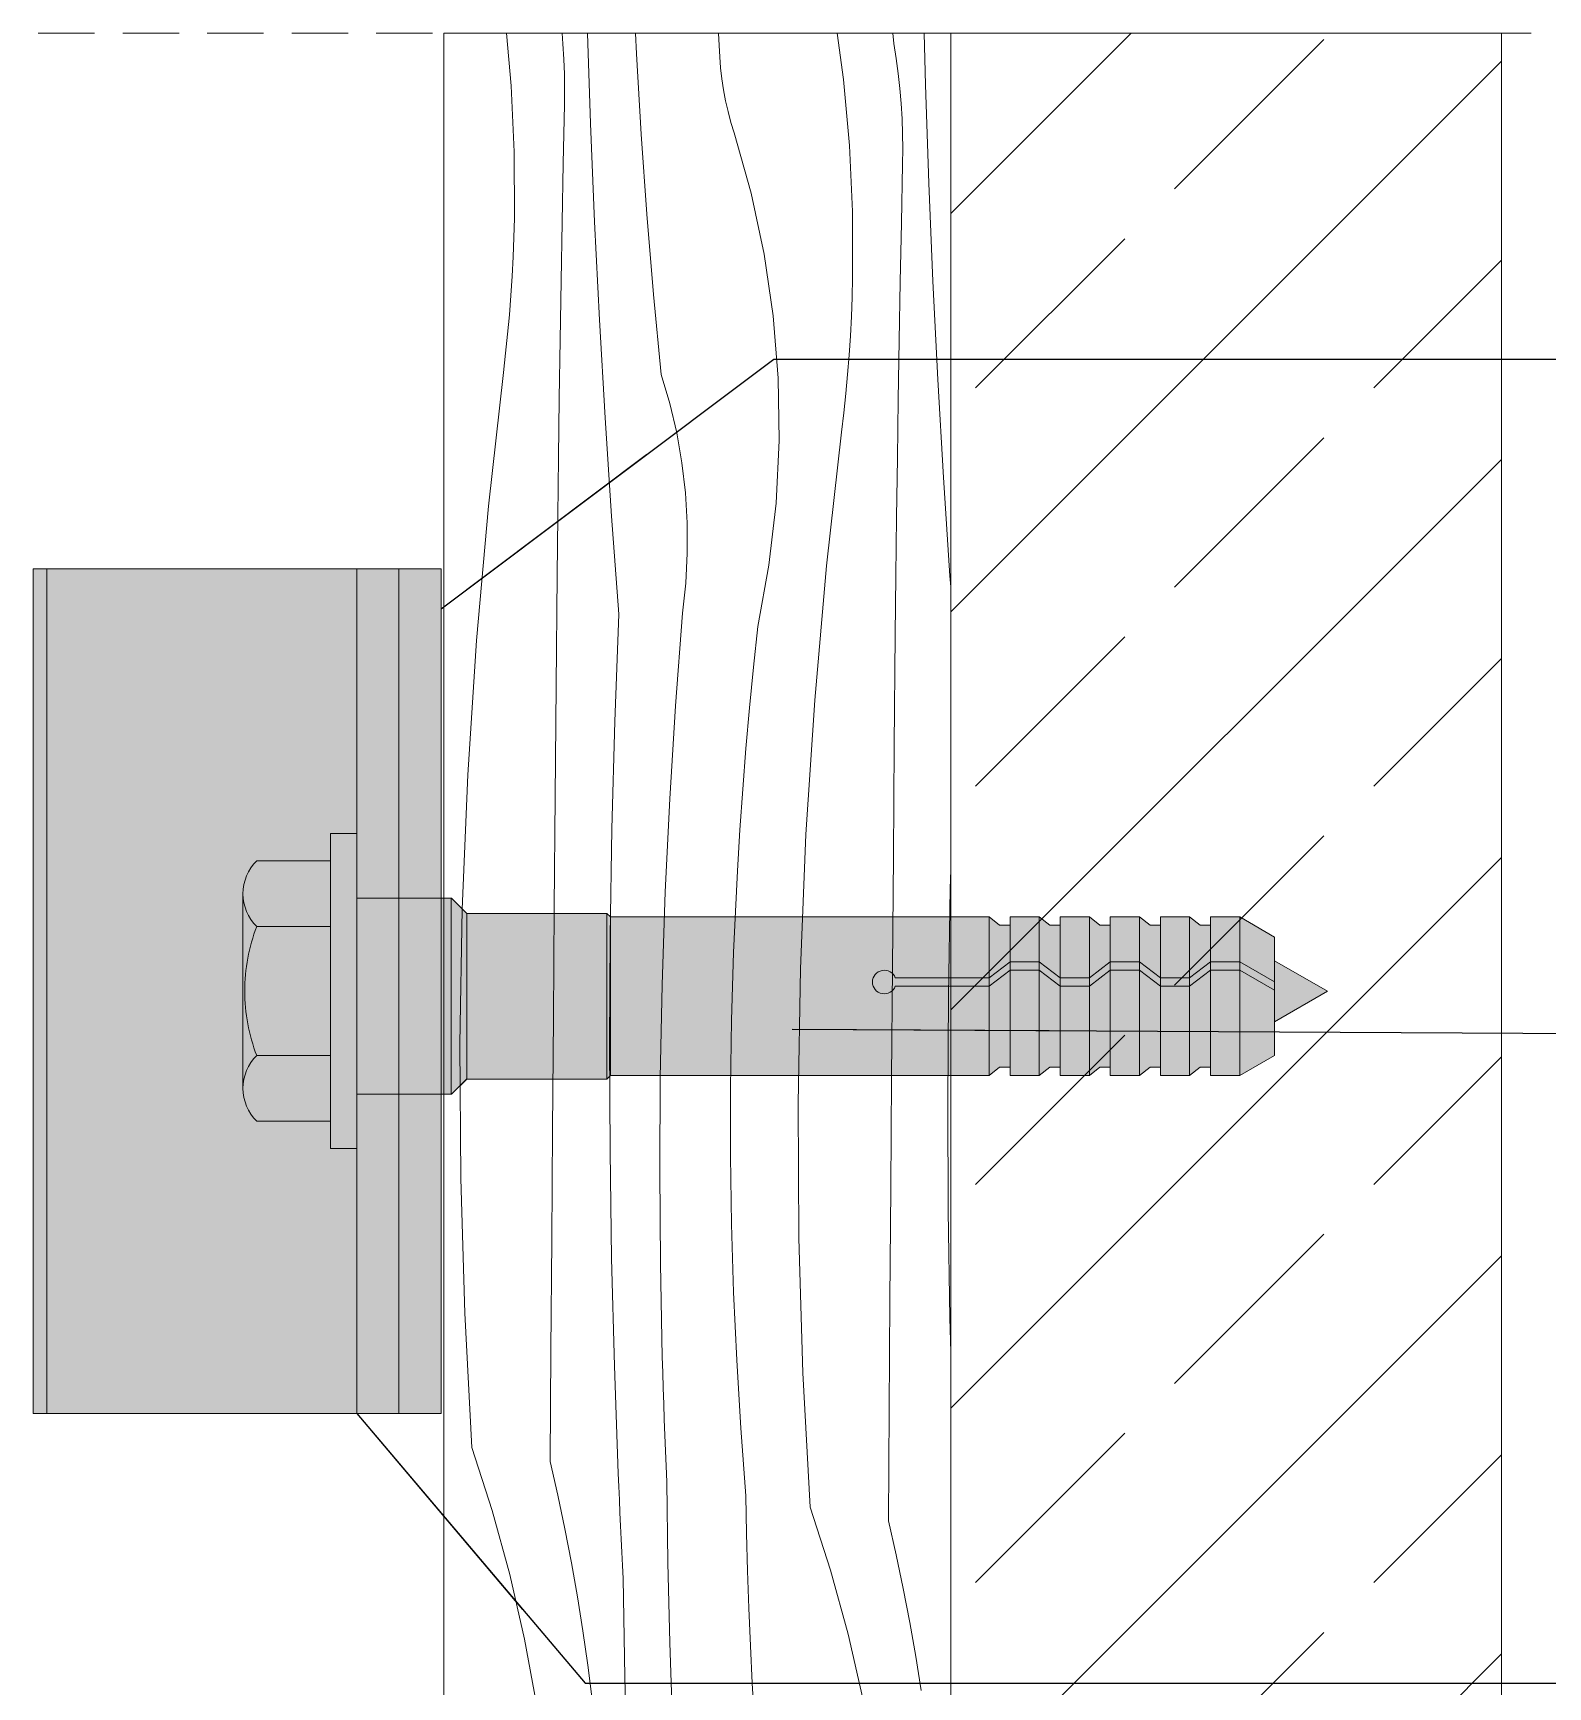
# Model space of a CAD drawing. Header units: millimetres. Extents: x -7826 to 55813, y 465 to 25965.
# Drawn here: x 49078 to 49616, y 8915 to 9503 of the extents above; entities that cross this region are included whole.
import ezdxf

# ---------------------------------------------------------------- set-up
doc = ezdxf.new("R2010")
doc.units = ezdxf.units.MM
doc.linetypes.add('Hidden Line', pattern=[30.00000000000001, 20, -10.00000000000001])
for name, color, linetype, lineweight in [('2D - Ogolne2', 251, 'Continuous', 15), ('2D Drafting - General102', 254, 'Continuous', 13), ('2D Drafting - General121', 255, 'Continuous', 0), ('2D Drafting - General2', 251, 'Continuous', 15), ('2D Drafting - General81', 251, 'Continuous', 20), ('Annotation - Label5', 161, 'Continuous', 25)]:
    doc.layers.add(name, color=color, linetype=linetype, lineweight=lineweight)
doc.styles.get("Standard").update_dxf_attribs({"font": 'arial.ttf'})
doc.dimstyles.new('GENERATED_STYLE__19', dxfattribs={"dimtxt": 0.18, "dimasz": 91.2, "dimexe": 0.18, "dimexo": 0.0625, "dimgap": 0.09, "dimtad": 0, "dimtih": 1, "dimtoh": 1, "dimdec": 4, "dimzin": 0, "dimdsep": 46, "dimtxsty": 'Standard', "dimcen": 0.09, "dimadec": 0, "dimazin": 0, "dimtfac": 1, "dimtdec": 4, "dimtmove": 0, "dimatfit": 3, "dimldrblk": 'ARROWHEAD_5', "dimfxl": 0, "dimtolj": 1, "dimtzin": 0, "dimarcsym": 0})

# ---------------------------------------------------------------- blocks, each defined once
blk = doc.blocks.new('*X18')
at = {"layer": '2D Drafting - General81', "linetype": 'Continuous'}
for p, q in [((-49557.8335829815, 58144.22647889176), (-49556.13013524171, 58125.50485639782)), ((-49537.76609397499, 58140.35738038204), (-49538.08973308962, 58144.22647889176)), ((-49527.98184350736, 58112.12416660352), (-49529.04777592979, 58144.22647889176)), ((-49511.68626528369, 58136.91078129209), (-49512.03394656189, 58144.22647889176)), ((-49482.27867034446, 58139.78853321817), (-49482.58776635557, 58144.22647889176)), ((-49440.43114241522, 58144.22647889176), (-49438.19357611489, 58127.75649748534)), ((-49420.64469180763, 58144.22647889176), (-49420.2441547737, 58140.54910491093)), ((-49409.07266298643, 58125.84554949059), (-49409.53151734861, 58144.22647889176)), ((-49537.44338911546, 58134.98670237961), (-49537.76609397499, 58140.35738038204)), ((-49482.1016093415, 58135.84360937993), (-49482.27867034446, 58139.78853321817)), ((-49419.42007943624, 58135.23222420226), (-49420.2441547737, 58140.54910491093)), ((-49537.24664262895, 58129.6099364881), (-49537.44338911546, 58134.98670237961)), ((-49509.99154638778, 58108.38108194256), (-49511.68626528369, 58136.91078129209)), ((-49481.78619527766, 58131.90733085111), (-49482.1016093415, 58135.84360937993)), ((-49418.72083936549, 58129.89749047361), (-49419.42007943624, 58135.23222420226)), ((-49537.1759625969, 58124.23003639933), (-49537.24664262895, 58129.6099364881)), ((-49481.33281683973, 58127.98454833353), (-49481.78619527766, 58131.90733085111)), ((-49480.74203272896, 58124.08009589782), (-49481.33281683973, 58127.98454833353)), ((-49438.19357611489, 58127.75649748534), (-49436.06237399446, 58104.33367057666)), ((-49418.14681868446, 58124.54783432673), (-49418.72083936549, 58129.89749047361)), ((-49556.13013524171, 58125.50485639782), (-49555.03813105226, 58102.01063647626)), ((-49537.23138784691, 58118.84995752689), (-49537.1759625969, 58124.23003639933)), ((-49480.01457097245, 58120.19878502635), (-49480.74203272896, 58124.08009589782)), ((-49417.69833272774, 58119.18619456089), (-49418.14681868446, 58124.54783432673)), ((-49407.9140822601, 58090.95298078237), (-49409.07266298643, 58125.84554949059)), ((-49537.67467587149, 58097.95989372121), (-49537.23138784691, 58118.84995752689)), ((-49479.15132802613, 58116.34539868395), (-49480.01457097245, 58120.19878502635)), ((-49478.15336766992, 58112.52468542389), (-49479.15132802613, 58116.34539868395)), ((-49417.3756278682, 58113.81551655846), (-49417.69833272774, 58119.18619456089)), ((-49526.53601369928, 58077.24231979858), (-49527.98184350736, 58112.12416660352)), ((-49477.02191969693, 58108.74135353618), (-49478.15336766992, 58112.52468542389)), ((-49417.1788813817, 58108.43875066695), (-49417.3756278682, 58113.81551655846)), ((-49507.95908968106, 58079.87345249278), (-49509.99154638778, 58108.38108194256)), ((-49470.98574762373, 58087.39918385978), (-49477.02191969693, 58108.74135353618)), ((-49436.06237399446, 58104.33367057666), (-49434.97036980501, 58080.8394506551)), ((-49417.10820134964, 58103.05885057818), (-49417.1788813817, 58108.43875066695)), ((-49555.03813105226, 58102.01063647626), (-49554.9874667298, 58078.49110680412)), ((-49538.08437101722, 58077.0691440945), (-49537.67467587149, 58097.95989372121)), ((-49417.60691462424, 58076.78870790005), (-49417.16362659966, 58097.67877170574)), ((-49417.16362659966, 58097.67877170574), (-49417.10820134964, 58103.05885057818)), ((-49466.34940178726, 58065.7098344671), (-49470.98574762373, 58087.39918385978)), ((-49406.46825245203, 58056.07113397744), (-49407.9140822601, 58090.95298078237)), ((-49505.58918020435, 58051.3918909804), (-49507.95908968106, 58079.87345249278)), ((-49434.97036980501, 58080.8394506551), (-49434.91970548255, 58057.31992098296)), ((-49555.16926901792, 58071.62224878509), (-49554.9874667298, 58078.49110680412)), ((-49538.4604722247, 58056.17776266675), (-49538.08437101722, 58077.0691440945)), ((-49524.80303282494, 58042.37355960201), (-49526.53601369928, 58077.24231979858)), ((-49418.01660976996, 58055.89795827335), (-49417.60691462424, 58076.78870790005)), ((-49555.43992983846, 58064.75631801951), (-49555.16926901792, 58071.62224878509)), ((-49555.79940387855, 58057.8944639718), (-49555.43992983846, 58064.75631801951)), ((-49463.13248648946, 58043.76501649655), (-49466.34940178726, 58065.7098344671)), ((-49556.24763095661, 58051.0378354239), (-49555.79940387855, 58057.8944639718)), ((-49538.80297852139, 58035.28580345956), (-49538.4604722247, 58056.17776266675)), ((-49435.10150777066, 58050.45106296393), (-49434.91970548254, 58057.31992098296)), ((-49556.78453603241, 58044.18758028287), (-49556.24763095661, 58051.0378354239)), ((-49502.88215032437, 58022.94039178722), (-49505.58918020435, 58051.3918909804)), ((-49435.3721685912, 58043.58513219836), (-49435.10150777066, 58050.45106296393)), ((-49418.39271097744, 58035.0065768456), (-49418.01660976996, 58055.89795827335)), ((-49404.73527157769, 58021.20237378085), (-49406.46825245203, 58056.07113397744)), ((-49557.41002921959, 58037.34484538882), (-49556.78453603241, 58044.18758028287)), ((-49522.78301836632, 58007.52024983172), (-49524.80303282494, 58042.37355960201)), ((-49461.3486041192, 58021.65752130867), (-49463.13248648946, 58043.76501649655)), ((-49435.7316426313, 58036.72327815065), (-49435.3721685912, 58043.58513219836)), ((-49558.12400580082, 58030.51077632282), (-49557.41002921959, 58037.34484538882)), ((-49539.11188902162, 58014.39332049604), (-49538.80297852139, 58035.28580345956)), ((-49436.17986970935, 58029.86664960274), (-49435.7316426313, 58036.72327815065)), ((-49418.73521727413, 58014.11461763841), (-49418.39271097744, 58035.0065768456)), ((-49558.92634624521, 58023.68651721513), (-49558.12400580082, 58030.51077632282)), ((-49436.71677478515, 58023.01639446172), (-49436.17986970935, 58029.86664960274)), ((-49564.2572469536, 57976.16654639201), (-49558.92634624521, 58023.68651721513)), ((-49499.84421015016, 58012.65422068528), (-49502.88215032437, 58022.94039178722)), ((-49461.00529763591, 57999.4808281275), (-49461.3486041192, 58021.65752130867)), ((-49437.34226797233, 58016.17365956767), (-49436.71677478515, 58023.01639446172)), ((-49402.71525711906, 57986.34906401056), (-49404.73527157769, 58021.20237378085)), ((-49438.05624455356, 58009.33959050167), (-49437.34226797233, 58016.17365956767)), ((-49539.38720292663, 57993.50036780065), (-49539.11188902162, 58014.39332049604)), ((-49497.39537922551, 58002.2121124909), (-49499.84421015016, 58012.65422068528)), ((-49438.85858499796, 58002.51533139398), (-49438.05624455356, 58009.33959050167)), ((-49419.04412777437, 57993.22213467488), (-49418.73521727413, 58014.11461763841)), ((-49520.47610726394, 57972.68475325821), (-49522.78301836632, 58007.52024983172)), ((-49495.54356312283, 57991.64777751125), (-49497.39537922551, 58002.2121124909)), ((-49462.10401867505, 57977.32870877355), (-49461.00529763591, 57999.4808281275)), ((-49444.18948570635, 57954.99536057086), (-49438.85858499796, 58002.51533139398)), ((-49539.62891952447, 57972.60699939906), (-49539.38720292663, 57993.50036780065)), ((-49494.2947400688, 57980.99532063877), (-49495.54356312283, 57991.64777751125)), ((-49419.31944167937, 57972.3291819795), (-49419.04412777437, 57993.22213467488)), ((-49400.40834601668, 57951.51356743705), (-49402.71525711906, 57986.34906401056)), ((-49493.65294164475, 57970.28913125023), (-49494.2947400688, 57980.99532063877)), ((-49568.46636521795, 57928.53410521134), (-49564.2572469536, 57976.16654639201)), ((-49464.64012140996, 57955.29483115949), (-49462.10401867505, 57977.32870877355)), ((-49539.83703819011, 57951.71326931802), (-49539.62891952447, 57972.60699939906)), ((-49517.88245590759, 57937.86943144441), (-49520.47610726394, 57972.68475325821)), ((-49493.62023977159, 57959.56377218733), (-49493.65294164475, 57970.28913125023)), ((-49419.56115827721, 57951.43581357791), (-49419.31944167937, 57972.3291819795)), ((-49494.19674002091, 57948.85386817735), (-49493.62023977159, 57959.56377218733)), ((-49540.19032378673, 57912.36954686437), (-49539.83703819011, 57951.71326931802)), ((-49468.6028821963, 57933.47236322519), (-49464.64012140996, 57955.29483115949)), ((-49448.39860397069, 57907.36291939018), (-49444.18948570635, 57954.99536057086)), ((-49419.76927694286, 57930.54208349688), (-49419.56115827721, 57951.43581357791)), ((-49400.11403630918, 57947.56296430205), (-49400.40834601668, 57951.51356743705)), ((-49495.38058127424, 57938.19399405392), (-49494.19674002091, 57948.85386817735)), ((-49519.32457089132, 57899.73970978562), (-49517.88245590759, 57937.86943144441)), ((-49497.84397357905, 57905.23975108041), (-49495.38058127424, 57938.19399405392)), ((-49470.13006445542, 57919.04377967407), (-49468.6028821963, 57933.47236322519)), ((-49571.55136129375, 57880.81567136647), (-49568.46636521795, 57928.53410521134)), ((-49420.12256253947, 57891.19836104321), (-49419.76927694286, 57930.54208349688)), ((-49471.52686831085, 57904.60199142145), (-49470.13006445542, 57919.04377967407)), ((-49540.52966285428, 57873.02570165039), (-49540.19032378673, 57912.36954686437)), ((-49499.85836770073, 57872.25501752189), (-49497.84397357905, 57905.23975108041)), ((-49472.79317981817, 57890.14817655788), (-49471.52686831085, 57904.60199142145)), ((-49451.48360004649, 57859.64448554532), (-49448.39860397069, 57907.36291939018)), ((-49520.36358913321, 57861.59687545862), (-49519.32457089132, 57899.73970978562)), ((-49473.92889567788, 57875.68351415497), (-49472.79317981817, 57890.14817655788)), ((-49420.46190160702, 57851.85451582924), (-49420.12256253947, 57891.19836104321)), ((-49573.51052030815, 57833.03777035198), (-49571.55136129375, 57880.81567136647)), ((-49474.93392324381, 57861.20918416923), (-49473.92889567788, 57875.68351415497)), ((-49540.85505535016, 57833.68173861987), (-49540.52966285428, 57873.02570165039)), ((-49501.42339005461, 57839.24591064764), (-49499.85836770073, 57872.25501752189)), ((-49520.99939455444, 57823.44518977018), (-49520.36358913321, 57861.59687545862)), ((-49475.80818053074, 57846.72636734583), (-49474.93392324381, 57861.20918416923)), ((-49453.4427590609, 57811.86658453084), (-49451.48360004649, 57859.64448554532)), ((-49420.7872941029, 57812.51055279872), (-49420.46190160702, 57851.85451582924)), ((-49476.551596221, 57832.2362451222), (-49475.80818053074, 57846.72636734583)), ((-49400.29582788596, 57840.42568963747), (-49400.11403630918, 57847.09934147075)), ((-49502.53875039542, 57806.21855224716), (-49501.42339005461, 57839.24591064764)), ((-49400.93163330719, 57802.27400394903), (-49400.29582788596, 57840.42568963747)), ((-49574.34275321323, 57785.22696071876), (-49573.51052030815, 57833.03777035198)), ((-49541.16650123351, 57794.33766271659), (-49540.85505535016, 57833.68173861987)), ((-49477.16410967041, 57817.73999953176), (-49476.551596221, 57832.2362451222)), ((-49521.231916123, 57785.28891501592), (-49520.99939455444, 57823.44518977018)), ((-49477.8931804713, 57793.6027234242), (-49477.1641096704, 57817.73999953176)), ((-49454.27499196597, 57764.0557748976), (-49453.4427590609, 57811.86658453084)), ((-49421.09873998625, 57773.16647689544), (-49420.7872941029, 57812.51055279872)), ((-49503.2042418711, 57773.17906749481), (-49502.53875039542, 57806.21855224716)), ((-49401.16415487575, 57764.11772919477), (-49400.93163330719, 57802.27400394903)), ((-49541.46400046514, 57754.9934788843), (-49541.16650123351, 57794.33766271659)), ((-49478.25934302524, 57769.45721520612), (-49477.8931804713, 57793.6027234242)), ((-49574.04759739133, 57737.40981931073), (-49574.34275321323, 57785.22696071876)), ((-49521.06112786166, 57747.13231400413), (-49521.231916123, 57785.28891501592)), ((-49503.4197410612, 57740.13358381393), (-49503.2042418711, 57773.17906749481)), ((-49478.26251459167, 57745.30893095928), (-49478.25934302524, 57769.45721520612)), ((-49421.39623921789, 57733.82229306315), (-49421.09873998625, 57773.16647689544)), ((-49453.97983614407, 57716.23863348958), (-49454.27499196597, 57764.0557748976)), ((-49400.99336661441, 57725.96112818297), (-49401.16415487575, 57764.11772919477)), ((-49541.74755300772, 57715.64919206678), (-49541.46400046514, 57754.9934788843)), ((-49520.48704885082, 57708.97964957957), (-49521.06112786166, 57747.13231400413)), ((-49477.90269445392, 57721.16332739271), (-49478.26251459167, 57745.30893095928)), ((-49503.18520799978, 57707.08822974037), (-49503.4197410612, 57740.13358381393)), ((-49572.62521691227, 57689.61292649157), (-49574.04759739133, 57737.40981931073)), ((-49421.67979176047, 57694.47800624563), (-49421.39623921789, 57733.82229306315)), ((-49400.41928760357, 57687.80846375843), (-49400.99336661441, 57725.96112818297)), ((-49542.01715882558, 57676.30480720786), (-49541.74755300772, 57715.64919206678)), ((-49477.17996391939, 57697.02586060972), (-49477.90269445392, 57721.16332739271)), ((-49452.55745566501, 57668.44174067042), (-49453.97983614407, 57716.23863348958)), ((-49519.50974322643, 57670.83518414723), (-49520.48704885082, 57708.97964957957)), ((-49502.50068618276, 57674.04913378593), (-49503.18520799978, 57707.08822974037)), ((-49476.09448630111, 57672.90198487497), (-49477.17996391939, 57697.02586060972)), ((-49421.94939757833, 57655.13362138671), (-49421.67979176047, 57694.47800624563)), ((-49570.07640244209, 57641.86285136921), (-49572.62521691227, 57689.61292649157)), ((-49400.11403630918, 57675.89443486489), (-49400.41928760357, 57687.80846375843)), ((-49542.27281788486, 57636.96032925136), (-49542.01715882558, 57676.30480720786)), ((-49518.1293201728, 57632.70317919605), (-49519.50974322643, 57670.83518414723)), ((-49502.34152643057, 57668.49899174582), (-49502.50068618276, 57674.04913378593)), ((-49502.16966757312, 57662.94922841526), (-49502.34152643057, 57668.49899174582)), ((-49474.64650688093, 57648.797151382), (-49476.09448630111, 57672.90198487497)), ((-49450.00864119483, 57620.69166554806), (-49452.55745566501, 57668.44174067042)), ((-49501.98511051021, 57657.39987285063), (-49502.16966757312, 57662.94922841526)), ((-49501.78785620809, 57651.85095410619), (-49501.98511051021, 57657.39987285063)), ((-49501.57790569953, 57646.3025012339), (-49501.78785620809, 57651.85095410619)), ((-49422.20505663761, 57615.78914343021), (-49421.94939757833, 57655.13362138671)), ((-49501.35526008373, 57640.75454328327), (-49501.57790569953, 57646.3025012339)), ((-49472.83635285406, 57624.71680702142), (-49474.64650688093, 57648.797151382)), ((-49570.07640244209, 57641.86285136922), (-49562.85231180363, 57619.48019385677)), ((-49501.11992052638, 57635.20710930126), (-49501.35526008373, 57640.75454328327)), ((-49542.27281788486, 57636.96032925137), (-49539.56200425963, 57624.99338582256)), ((-49500.87188825961, 57629.66022833202), (-49501.11992052638, 57635.20710930126)), ((-49517.93232021822, 57628.02864249961), (-49518.1293201728, 57632.70317919606)), ((-49517.72926209436, 57623.35436504668), (-49517.93232021822, 57628.02864249961)), ((-49500.53002323795, 57601.08228324464), (-49500.87188825961, 57629.66022833203)), ((-49539.56200425963, 57624.99338582256), (-49537.0469017975, 57612.98378528198)), ((-49517.52014614229, 57618.68035468862), (-49517.72926209436, 57623.35436504668)), ((-49472.56965018607, 57611.39959398123), (-49472.83635285406, 57624.71680702142)), ((-49562.85231180363, 57619.48019385677), (-49556.62635761734, 57596.79962205307)), ((-49517.30497271326, 57614.00661927633), (-49517.52014614229, 57618.68035468862)), ((-49450.00864119483, 57620.69166554807), (-49442.78455055637, 57598.30900803561)), ((-49422.20505663761, 57615.78914343022), (-49419.49424301238, 57603.82220000141)), ((-49537.0469017975, 57612.98378528198), (-49534.7281807607, 57600.93472812831)), ((-49517.08374216871, 57609.33316666025), (-49517.30497271326, 57614.00661927633)), ((-49472.20876058612, 57598.08460047138), (-49472.56965018607, 57611.39959398123)), ((-49516.85645488022, 57604.66000469033), (-49517.08374216871, 57609.33316666025)), ((-49516.62311122958, 57599.98714121604), (-49516.85645488022, 57604.66000469033)), ((-49534.7281807607, 57600.93472812831), (-49532.60645907684, 57588.84942537515)), ((-49516.38371160872, 57595.31458408636), (-49516.62311122958, 57599.98714121604)), ((-49499.84975420086, 57572.5103905676), (-49500.53002323795, 57601.08228324464)), ((-49471.75370210911, 57584.77249262726), (-49472.20876058612, 57598.08460047138)), ((-49442.78455055637, 57598.30900803561), (-49436.55859637009, 57575.62843623191)), ((-49419.49424301238, 57603.82220000141), (-49416.97914055024, 57591.81259946083)), ((-49556.62635761734, 57596.79962205307), (-49551.41075192007, 57573.86562327216)), ((-49515.79984519443, 57560.4076684339), (-49516.38371160872, 57595.31458408636)), ((-49532.60645907684, 57588.84942537515), (-49530.68230217417, 57576.73109769543)), ((-49416.97914055024, 57591.81259946083), (-49414.66041951344, 57579.76354230716)), ((-49471.20449752118, 57571.46393643993), (-49471.75370210911, 57584.77249262726)), ((-49530.68230217417, 57576.73109769543), (-49528.95622283091, 57564.58297456303)), ((-49436.55859637009, 57575.62843623191), (-49431.34299067281, 57552.69443745101)), ((-49414.66041951344, 57579.76354230716), (-49412.53869782959, 57567.678239554)), ((-49551.41075192007, 57573.86562327216), (-49547.21572497808, 57550.72318191805)), ((-49498.8311765523, 57543.94855735114), (-49499.84975420086, 57572.5103905676)), ((-49470.56117429847, 57558.15959772273), (-49471.20449752118, 57571.46393643993)), ((-49528.95622283091, 57564.58297456303), (-49527.42868103858, 57552.40829339218)), ((-49412.53869782959, 57567.678239554), (-49410.61454092692, 57555.55991187428)), ((-49514.92859209219, 57525.50674325434), (-49515.79984519443, 57560.4076684339)), ((-49469.82376462575, 57544.86014207803), (-49470.56117429847, 57558.15959772273))]:
    blk.add_line(p, q, dxfattribs=at)
blk = doc.blocks.new('Wype_nienie_23')
at = {"layer": '2D Drafting - General2', "linetype": 'Continuous'}
for p, q in [((-49400.11403630918, 58144.22647889176), (-49580.11403630918, 58144.22647889176)), ((-49580.11403630918, 58144.22647889176), (-49580.11403630918, 54434.60237996864)), ((-49400.11403630918, 54434.60237996864), (-49400.11403630918, 58144.22647889176))]:
    blk.add_line(p, q, dxfattribs=at)
at = {"layer": '2D Drafting - General81', "linetype": 'Continuous'}
blk.add_blockref('*X18', (0, 0), dxfattribs=at)
blk = doc.blocks.new('ARROWHEAD_5')
at = {"color": 0, "linetype": 'Continuous', "lineweight": 0}
blk.add_line((0, 0), (-1, 0), dxfattribs=at)
blk.add_solid([(-1, 0.2679), (0, 0), (-1, -0.2679), (-1, 0.2679)], dxfattribs=at)

msp = doc.modelspace()

# ---------------------------------------------------------------- hatches: boundary and pattern name
at = {"layer": '2D Drafting - General102', "linetype": 'Continuous'}
for points in [[(49082.89980839291, 9012.441919959118), (49077.98680592528, 9012.441919959118), (49077.98680592528, 9312.44191995911), (49082.89980839291, 9312.44191995911)], [(49082.8998082144, 9012.441919959118), (49077.98680574677, 9012.441919959118), (49077.98680574677, 9312.44191995911), (49082.8998082144, 9312.44191995911)], [(49082.8998082144, 9312.44191995911), (49207.88594149989, 9312.44191995911), (49207.88594149989, 9012.441919959118), (49082.8998082144, 9012.441919959118)], [(49192.88594149989, 9012.441919959118), (49192.88594149989, 9312.44191995911), (49207.88594149989, 9312.44191995911), (49207.88594149989, 9012.441919959118)], [(49207.88594149989, 9012.441919959118), (49207.88594149989, 9312.44191995911), (49222.88594149989, 9312.44191995911), (49222.88594149989, 9012.441919959118)]]:
    msp.add_hatch(color=256, dxfattribs=at).paths.add_polyline_path(points)
at = {"layer": '2D Drafting - General121', "linetype": 'Continuous'}
for points in [[(49192.88594149989, 9162.441919959125), (49192.88594149989, 9106.522769693463), (49183.56608312228, 9106.522769693463), (49183.56608312228, 9162.441919959125), (49183.56608312228, 9218.361070224772), (49192.88594149989, 9218.361070224772)], [(49222.88593348918, 9125.76464628107), (49192.88594149989, 9125.76464628107), (49192.88594149989, 9162.441919959125), (49192.88594149989, 9195.436543491753), (49222.88593348918, 9195.436543491753), (49222.88593348918, 9158.56624663252)], [(49192.88594149989, 9125.76464628107), (49192.88594149989, 9162.441919959125), (49192.88594149989, 9195.436543491753), (49222.88593348918, 9195.436543491753), (49222.88593348918, 9159.51598443618), (49222.88593348918, 9125.76464628107)], [(49222.88593348918, 9125.86173138626), (49222.88593348918, 9158.56624663252), (49222.88593348919, 9182.920243152777), (49222.88593348918, 9195.436543491753), (49226.39939892138, 9195.436544236156), (49226.39939892138, 9125.86173138626)], [(49226.39939892138, 9125.86173138626), (49226.39939892138, 9195.436544236156), (49226.57492826308, 9195.436544236156), (49231.9884757082, 9190.02299679103), (49231.9884757082, 9131.275278831392), (49226.57492826308, 9125.86173138626)], [(49231.9884757082, 9131.178193726202), (49231.9884757082, 9190.02299679103), (49281.73079262081, 9190.02299679103), (49281.73079262081, 9131.178193726202)], [(49281.73079262081, 9131.178193726202), (49281.73079262081, 9190.02299679103), (49282.97626412263, 9188.777525289213), (49282.97626412263, 9132.42366522802)], [(49424.83640207321, 9185.818859104333), (49424.83640207321, 9172.867797084404), (49417.39512428495, 9167.121312510662), (49417.39512428495, 9188.777525289213), (49421.13806934212, 9185.818859104333)], [(49435.19173372029, 9188.777525289206), (49435.19173372029, 9172.867797084411), (49424.83640207321, 9172.867797084411), (49424.83640207321, 9188.777525289206)], [(49442.63301150854, 9185.818859104333), (49442.63301150854, 9167.121312510662), (49435.19173372029, 9172.867797084411), (49435.19173372029, 9188.777525289206), (49438.93467877746, 9185.818859104333)], [(49452.98834315561, 9188.777525289206), (49452.98834315561, 9167.121312510662), (49442.63301150854, 9167.121312510662), (49442.63301150854, 9188.777525289206)], [(49452.98834315561, 9167.121312510662), (49452.98834315561, 9188.777525289213), (49456.73128821278, 9185.818859104333), (49460.42962094388, 9185.818859104333), (49460.42962094388, 9172.867797084411)], [(49470.78495259095, 9188.777525289206), (49470.78495259095, 9172.867797084411), (49460.42962094388, 9172.867797084411), (49460.42962094388, 9188.777525289206)], [(49478.22623037921, 9185.818859104333), (49478.22623037921, 9167.121312510662), (49470.78495259095, 9172.867797084404), (49470.78495259095, 9188.777525289206), (49474.52789764811, 9185.818859104333)], [(49488.58156202628, 9188.777525289206), (49488.58156202628, 9167.121312510662), (49478.22623037921, 9167.121312510662), (49478.22623037921, 9188.777525289206)], [(49496.02283981454, 9185.818859104333), (49496.02283981454, 9172.867797084404), (49488.58156202628, 9167.121312510662), (49488.58156202628, 9188.777525289213), (49492.32450708346, 9185.818859104333)], [(49496.02283981454, 9172.867797084411), (49496.02283981454, 9188.777525289206), (49506.37817146162, 9188.777525289206), (49506.37817146162, 9172.867797084411)], [(49518.7585004403, 9165.720010815898), (49506.37817146162, 9172.867797084411), (49506.37817146162, 9188.777525289206), (49518.7585004403, 9181.6297390207)], [(49417.39512428495, 9167.121312510662), (49424.83640207321, 9172.867797084411), (49424.83640207321, 9169.90913089953), (49417.39512428495, 9164.162646325789)], [(49424.83640207321, 9135.3823314129), (49421.13806934212, 9135.3823314129), (49417.39512428495, 9132.42366522802), (49417.39512428495, 9164.162646325789), (49424.83640207321, 9169.90913089953)], [(49424.83640207321, 9172.867797084411), (49435.19173372029, 9172.867797084411), (49435.19173372029, 9169.90913089953), (49424.83640207321, 9169.90913089953)], [(49424.83640207321, 9132.42366522802), (49424.83640207321, 9169.90913089953), (49435.19173372029, 9169.90913089953), (49435.19173372029, 9132.42366522802)], [(49442.63301150854, 9164.162646325789), (49435.19173372029, 9169.90913089953), (49435.19173372029, 9172.867797084411), (49442.63301150854, 9167.121312510662)], [(49442.63301150854, 9135.3823314129), (49438.93467877746, 9135.3823314129), (49435.19173372029, 9132.423665228027), (49435.19173372029, 9169.90913089953), (49442.63301150854, 9164.162646325789)], [(49460.42962094388, 9169.90913089953), (49452.98834315561, 9164.162646325789), (49452.98834315561, 9167.121312510662), (49460.42962094388, 9172.867797084411)], [(49460.42962094388, 9135.3823314129), (49456.73128821278, 9135.3823314129), (49452.98834315561, 9132.42366522802), (49452.98834315561, 9164.162646325789), (49460.42962094388, 9169.90913089953)], [(49470.78495259095, 9169.90913089953), (49460.42962094388, 9169.90913089953), (49460.42962094388, 9172.867797084411), (49470.78495259095, 9172.867797084411)], [(49470.78495259095, 9132.42366522802), (49460.42962094388, 9132.42366522802), (49460.42962094388, 9169.90913089953), (49470.78495259095, 9169.90913089953)], [(49478.22623037921, 9164.162646325789), (49470.78495259095, 9169.90913089953), (49470.78495259095, 9172.867797084404), (49478.22623037921, 9167.12131251067)], [(49478.22623037921, 9135.3823314129), (49474.52789764811, 9135.3823314129), (49470.78495259095, 9132.423665228027), (49470.78495259095, 9169.90913089953), (49478.22623037921, 9164.162646325789)], [(49488.58156202628, 9167.121312510662), (49496.02283981454, 9172.867797084404), (49496.02283981454, 9169.90913089953), (49488.58156202628, 9164.162646325789)], [(49496.02283981454, 9135.3823314129), (49492.32450708346, 9135.3823314129), (49488.58156202628, 9132.42366522802), (49488.58156202628, 9164.162646325789), (49496.02283981454, 9169.90913089953)], [(49496.02283981454, 9172.867797084411), (49506.37817146162, 9172.867797084411), (49506.37817146162, 9169.90913089953), (49496.02283981454, 9169.90913089953)], [(49496.02283981454, 9132.42366522802), (49496.02283981454, 9169.90913089953), (49506.37817146162, 9169.90913089953), (49506.37817146162, 9132.42366522802)], [(49518.7585004403, 9162.761344631024), (49506.37817146162, 9169.90913089953), (49506.37817146162, 9172.867797084411), (49518.7585004403, 9165.720010815898)], [(49518.7585004403, 9139.571451496526), (49506.37817146162, 9132.42366522802), (49506.37817146162, 9169.90913089953), (49518.7585004403, 9162.761344631024)], [(49537.48632505364, 9162.344834853928), (49518.7585004403, 9151.53232027208), (49518.7585004403, 9173.157349435784)], [(49442.63301150854, 9167.121312510662), (49452.98834315561, 9167.121312510662), (49452.98834315561, 9164.162646325789), (49442.63301150854, 9164.162646325789)], [(49442.63301150854, 9132.42366522802), (49442.63301150854, 9164.162646325789), (49452.98834315561, 9164.162646325789), (49452.98834315561, 9132.42366522802)], [(49478.22623037921, 9167.121312510662), (49488.58156202628, 9167.121312510662), (49488.58156202628, 9164.162646325789), (49478.22623037921, 9164.162646325789)], [(49488.58156202628, 9132.42366522802), (49478.22623037921, 9132.42366522802), (49478.22623037921, 9164.162646325789), (49488.58156202628, 9164.162646325789)]]:
    msp.add_hatch(color=256, dxfattribs=at).paths.add_polyline_path(points)
h = msp.add_hatch(color=256, dxfattribs=at)
edge = h.paths.add_edge_path()
edge.add_line((49183.56608312228, 9185.35323847074), (49157.39326907104, 9185.35323847074))
edge.add_arc((49168.83274801717, 9197.003061442749), 16.32727943774128, 134.4780486831346, 225.5219513168654, ccw=False)
edge.add_line((49157.39326907104, 9208.652884414758), (49183.56608312228, 9208.652884414758))
edge.add_line((49183.56608312228, 9208.652884414758), (49183.56608312228, 9185.35323847074))
h = msp.add_hatch(color=256, dxfattribs=at)
edge = h.paths.add_edge_path()
edge.add_arc((49216.70145874679, 9162.441919959118), 63.5797914321447, 179.9999999999934, 201.1220213823767)
edge.add_arc((49168.83274801716, 9127.880778475494), 16.32727943773099, 134.4780486831342, 180.0000000000255)
edge.add_line((49152.50546857943, 9127.880778475486), (49152.50546857943, 9197.003061442756))
edge.add_arc((49168.83274801718, 9197.003061442749), 16.32727943774807, 179.9999999999745, 225.5219513168472)
edge.add_arc((49216.70145874675, 9162.441919959125), 63.57979143210728, 158.8779786176176, 180)
h = msp.add_hatch(color=256, dxfattribs=at)
edge = h.paths.add_edge_path()
edge.add_line((49282.97626412263, 9132.42366522802), (49282.97626412263, 9188.777525289206))
edge.add_line((49282.97626412263, 9188.777525289206), (49417.39512428495, 9188.777525289206))
edge.add_line((49417.39512428495, 9188.777525289206), (49417.39512428495, 9167.121312510662))
edge.add_line((49417.39512428495, 9167.121312510662), (49384.08650754546, 9167.121312510662))
edge.add_arc((49380.17189911089, 9165.641979418226), 4.184804128563717, 20.70161155940426, 339.2983884405957)
edge.add_line((49384.08650754546, 9164.162646325789), (49417.39512428495, 9164.162646325789))
edge.add_line((49417.39512428495, 9164.162646325789), (49417.39512428495, 9132.42366522802))
edge.add_line((49417.39512428495, 9132.42366522802), (49282.97626412263, 9132.42366522802))
h = msp.add_hatch(color=256, dxfattribs=at)
edge = h.paths.add_edge_path()
edge.add_line((49183.56608312228, 9139.530601447495), (49157.39326907104, 9139.530601447495))
edge.add_arc((49216.70145874676, 9162.441919959118), 63.57979143212348, 179.9999999999934, 201.1220213823838, ccw=False)
edge.add_arc((49216.70145874672, 9162.441919959125), 63.57979143207922, 158.8779786176081, 180, ccw=False)
edge.add_line((49157.39326907104, 9185.35323847074), (49183.56608312228, 9185.35323847074))
edge.add_line((49183.56608312228, 9185.35323847074), (49183.56608312228, 9162.441919959125))
edge.add_line((49183.56608312228, 9162.441919959125), (49183.56608312228, 9139.530601447495))
h = msp.add_hatch(color=256, dxfattribs=at)
edge = h.paths.add_edge_path()
edge.add_line((49417.39512428495, 9164.162646325789), (49384.08650754546, 9164.162646325789))
edge.add_arc((49380.17189911089, 9165.641979418226), 4.184804128563717, 20.701611559404284, 339.2983884405957, ccw=False)
edge.add_line((49384.08650754546, 9167.121312510662), (49417.39512428495, 9167.121312510662))
edge.add_line((49417.39512428495, 9167.121312510662), (49417.39512428495, 9164.162646325789))
h = msp.add_hatch(color=256, dxfattribs=at)
edge = h.paths.add_edge_path()
edge.add_line((49183.56608312228, 9116.230955503477), (49157.39326907104, 9116.230955503477))
edge.add_arc((49168.83274801717, 9127.880778475486), 16.32727943774128, 134.4780486831346, 225.5219513168654, ccw=False)
edge.add_line((49157.39326907104, 9139.530601447495), (49183.56608312228, 9139.530601447495))
edge.add_line((49183.56608312228, 9139.530601447495), (49183.56608312228, 9116.230955503477))
at = {"layer": '2D Drafting - General81', "linetype": 'Continuous'}
h = msp.add_hatch(dxfattribs=at)
h.set_pattern_fill('SOLID___DASHED', color=256, style=0, pattern_type=2)
h.set_pattern_definition([(44.99999999999999, (98803.87108439812, -48641.55257159699), (-70.71067811865473, 70.71067811865478), []), (44.99999999999999, (98768.51574533878, -48606.19723253766), (-70.71067811865473, 70.71067811865478), [75, -25])])
h.paths.add_polyline_path([(49403.75704808893, 5793.049808371647), (49599.30276905225, 5793.049808371647), (49599.30276905225, 9502.673907294771), (49403.75704808893, 9502.673907294771)])

# ---------------------------------------------------------------- linework, layer by layer
at = {"layer": '2D - Ogolne2', "linetype": 'Continuous'}
for p, q in [((49226.57492826308, 9195.436544236149), (49222.88593348918, 9195.436544236149)), ((49222.88593348918, 9195.436544236149), (49222.88593348918, 9158.56624663252)), ((49231.9884757082, 9190.022996791024), (49226.57492826308, 9195.436544236149)), ((49231.9884757082, 9190.022996791024), (49231.9884757082, 9131.178193726202)), ((49281.73079262081, 9190.022996791024), (49231.9884757082, 9190.022996791024)), ((49281.73079262081, 9190.022996791024), (49281.73079262081, 9131.178193726202)), ((49282.97626412263, 9188.777525289199), (49281.73079262081, 9190.022996791024)), ((49282.97626412263, 9132.42366522802), (49282.97626412263, 9188.777525289199)), ((49417.39512428495, 9188.777525289199), (49282.97626412263, 9188.777525289199)), ((49417.39512428495, 9188.777525289199), (49417.39512428495, 9132.42366522802)), ((49421.13806934212, 9185.818859104325), (49417.39512428495, 9188.777525289199)), ((49424.83640207321, 9188.777525289199), (49424.83640207321, 9132.42366522802)), ((49424.83640207321, 9188.777525289199), (49424.83640207321, 9185.818859104325)), ((49435.19173372029, 9188.777525289199), (49424.83640207321, 9188.777525289199)), ((49435.19173372029, 9188.777525289199), (49435.19173372029, 9132.42366522802)), ((49438.93467877746, 9185.818859104325), (49435.19173372029, 9188.777525289199)), ((49442.63301150854, 9188.777525289199), (49442.63301150854, 9132.42366522802)), ((49442.63301150854, 9188.777525289199), (49442.63301150854, 9185.818859104325)), ((49452.98834315561, 9188.777525289199), (49442.63301150854, 9188.777525289199)), ((49452.98834315561, 9188.777525289199), (49452.98834315561, 9132.42366522802)), ((49456.73128821278, 9185.818859104325), (49452.98834315561, 9188.777525289199)), ((49460.42962094388, 9188.777525289199), (49460.42962094388, 9132.42366522802)), ((49460.42962094388, 9188.777525289199), (49460.42962094388, 9185.818859104325)), ((49470.78495259095, 9188.777525289199), (49460.42962094388, 9188.777525289199)), ((49470.78495259095, 9188.777525289199), (49470.78495259095, 9132.42366522802)), ((49474.52789764811, 9185.818859104325), (49470.78495259095, 9188.777525289199)), ((49478.22623037921, 9188.777525289199), (49478.22623037921, 9185.818859104325)), ((49478.22623037921, 9188.777525289199), (49478.22623037921, 9132.42366522802)), ((49488.58156202628, 9188.777525289199), (49478.22623037921, 9188.777525289199)), ((49488.58156202628, 9188.777525289199), (49488.58156202628, 9132.42366522802)), ((49492.32450708345, 9185.818859104325), (49488.58156202628, 9188.777525289199)), ((49506.37817146162, 9188.777525289199), (49496.02283981454, 9188.777525289199)), ((49496.02283981454, 9188.777525289199), (49496.02283981454, 9132.42366522802)), ((49506.37817146162, 9188.777525289199), (49506.37817146162, 9132.42366522802)), ((49518.7585004403, 9181.629739020693), (49506.37817146162, 9188.777525289199)), ((49424.83640207321, 9185.818859104325), (49421.13806934212, 9185.818859104325)), ((49442.63301150854, 9185.818859104325), (49438.93467877746, 9185.818859104325)), ((49460.42962094388, 9185.818859104325), (49456.73128821278, 9185.818859104325)), ((49478.22623037921, 9185.818859104325), (49474.52789764811, 9185.818859104325)), ((49496.02283981454, 9185.818859104325), (49492.32450708345, 9185.818859104325)), ((49518.7585004403, 9181.629739020693), (49518.7585004403, 9139.571451496526)), ((49424.83640207321, 9172.867797084404), (49417.39512428495, 9167.121312510662)), ((49424.83640207321, 9169.90913089953), (49417.39512428495, 9164.162646325782)), ((49435.19173372029, 9172.867797084404), (49424.83640207321, 9172.867797084404)), ((49435.19173372029, 9169.90913089953), (49424.83640207321, 9169.90913089953)), ((49442.63301150854, 9167.121312510662), (49435.19173372029, 9172.867797084404)), ((49442.63301150854, 9164.162646325782), (49435.19173372029, 9169.90913089953)), ((49460.42962094388, 9172.867797084404), (49452.98834315561, 9167.121312510662)), ((49460.42962094388, 9169.90913089953), (49452.98834315561, 9164.162646325782)), ((49470.78495259095, 9172.867797084404), (49460.42962094388, 9172.867797084404)), ((49470.78495259095, 9169.90913089953), (49460.42962094388, 9169.90913089953)), ((49478.22623037921, 9167.121312510662), (49470.78495259095, 9172.867797084404)), ((49478.22623037921, 9164.162646325782), (49470.78495259095, 9169.90913089953)), ((49496.02283981454, 9172.867797084404), (49488.58156202628, 9167.121312510662)), ((49496.02283981454, 9169.90913089953), (49488.58156202628, 9164.162646325782)), ((49506.37817146162, 9172.867797084404), (49496.02283981454, 9172.867797084404)), ((49506.37817146162, 9169.90913089953), (49496.02283981454, 9169.90913089953)), ((49518.7585004403, 9165.72001081589), (49506.37817146162, 9172.867797084404)), ((49518.7585004403, 9162.761344631024), (49506.37817146162, 9169.90913089953)), ((49518.7585004403, 9173.157349435784), (49537.48632505364, 9162.344834853928)), ((49417.39512428495, 9167.121312510662), (49384.08650754546, 9167.121312510662)), ((49417.39512428495, 9164.162646325782), (49384.08650754546, 9164.162646325782)), ((49452.98834315561, 9167.121312510662), (49442.63301150854, 9167.121312510662)), ((49452.98834315561, 9164.162646325782), (49442.63301150854, 9164.162646325782)), ((49488.58156202628, 9167.121312510662), (49478.22623037921, 9167.121312510662)), ((49488.58156202628, 9164.162646325782), (49478.22623037921, 9164.162646325782)), ((49222.88593348918, 9125.76464628107), (49222.88593348918, 9159.515984436173)), ((49518.7585004403, 9151.53232027208), (49537.48632505364, 9162.344834853928)), ((49518.7585004403, 9139.571451496526), (49506.37817146162, 9132.42366522802)), ((49421.13806934212, 9135.3823314129), (49417.39512428495, 9132.42366522802)), ((49424.83640207321, 9135.3823314129), (49421.13806934212, 9135.3823314129)), ((49424.83640207321, 9132.42366522802), (49424.83640207321, 9135.3823314129)), ((49438.93467877746, 9135.3823314129), (49435.19173372029, 9132.42366522802)), ((49442.63301150854, 9135.3823314129), (49438.93467877746, 9135.3823314129)), ((49442.63301150854, 9132.42366522802), (49442.63301150854, 9135.3823314129)), ((49456.73128821278, 9135.3823314129), (49452.98834315561, 9132.42366522802)), ((49460.42962094388, 9135.3823314129), (49456.73128821278, 9135.3823314129)), ((49460.42962094388, 9132.42366522802), (49460.42962094388, 9135.3823314129)), ((49474.52789764811, 9135.3823314129), (49470.78495259095, 9132.42366522802)), ((49478.22623037921, 9135.3823314129), (49474.52789764811, 9135.3823314129)), ((49478.22623037921, 9132.42366522802), (49478.22623037921, 9135.3823314129)), ((49492.32450708345, 9135.3823314129), (49488.58156202628, 9132.42366522802)), ((49496.02283981454, 9135.3823314129), (49492.32450708345, 9135.3823314129)), ((49231.9884757082, 9131.178193726202), (49226.57492826308, 9125.76464628107)), ((49281.73079262081, 9131.178193726202), (49231.9884757082, 9131.178193726202)), ((49282.97626412263, 9132.42366522802), (49281.73079262081, 9131.178193726202)), ((49417.39512428495, 9132.42366522802), (49282.97626412263, 9132.42366522802)), ((49435.19173372029, 9132.42366522802), (49424.83640207321, 9132.42366522802)), ((49452.98834315561, 9132.42366522802), (49442.63301150854, 9132.42366522802)), ((49470.78495259095, 9132.42366522802), (49460.42962094388, 9132.42366522802)), ((49488.58156202628, 9132.42366522802), (49478.22623037921, 9132.42366522802)), ((49506.37817146162, 9132.42366522802), (49496.02283981454, 9132.42366522802)), ((49226.57492826308, 9125.76464628107), (49222.88593348918, 9125.76464628107))]:
    msp.add_line(p, q, dxfattribs=at)
msp.add_arc((49380.17189911088, 9165.641979418226), 4.184804128572733, 20.70161155921624, 339.2983884407838, dxfattribs=at)
at = {"layer": '2D Drafting - General2', "linetype": 'Hidden Line'}
msp.add_line((48749.80156848898, 9502.673907294771), (49728.03331693558, 9502.673907294771), dxfattribs=at)
at = {"layer": '2D Drafting - General2', "linetype": 'Continuous'}
for p, q in [((49077.98680592528, 9312.44191995911), (49082.89980839291, 9312.44191995911)), ((49077.98680574677, 9312.44191995911), (49082.8998082144, 9312.44191995911)), ((49082.89980839291, 9012.441919959118), (49082.89980839291, 9312.44191995911)), ((49082.8998082144, 9012.441919959118), (49082.8998082144, 9312.44191995911)), ((49222.88594149989, 9312.44191995911), (49082.8998082144, 9312.44191995911)), ((49207.88594149989, 9312.44191995911), (49207.88594149989, 9012.441919959118)), ((49207.88594149989, 9312.44191995911), (49222.88594149989, 9312.44191995911)), ((49222.88594149989, 9312.44191995911), (49222.88594149989, 9012.441919959118)), ((49183.56608312228, 9218.361070224772), (49192.88594149989, 9218.361070224772)), ((49183.56608312228, 9162.441919959118), (49183.56608312228, 9218.361070224772)), ((49192.88594149989, 9218.361070224772), (49192.88594149989, 9162.441919959118)), ((49157.39326907104, 9208.652884414758), (49183.56608312228, 9208.652884414758)), ((49152.50546857943, 9127.880778475486), (49152.50546857943, 9197.003061442749)), ((49192.88594232748, 9195.436543491753), (49222.88593348918, 9195.436543491753)), ((49157.39326907104, 9185.35323847074), (49183.56608312228, 9185.35323847074)), ((49183.56608312228, 9162.441919959118), (49183.56608312228, 9106.522769693456)), ((49192.88594149989, 9106.522769693456), (49192.88594149989, 9162.441919959118)), ((49157.39326907104, 9139.530601447488), (49183.56608312228, 9139.530601447488)), ((49192.88593595152, 9125.76464628107), (49222.88593348918, 9125.76464628107)), ((49157.39326907104, 9116.23095550347), (49183.56608312228, 9116.23095550347)), ((49183.56608312228, 9106.522769693456), (49192.88594149989, 9106.522769693456)), ((49077.98680592528, 9012.441919959118), (49082.89980839291, 9012.441919959118)), ((49077.98680574677, 9012.441919959118), (49082.8998082144, 9012.441919959118)), ((49222.88594149989, 9012.441919959118), (49082.8998082144, 9012.441919959118)), ((49222.88594149989, 9012.441919959118), (49207.88594149989, 9012.441919959118))]:
    msp.add_line(p, q, dxfattribs=at)
at = {"layer": '2D Drafting - General2', "linetype": 'Continuous', "flags": 128}
for points in [[(49403.75704808893, 5793.049808371647), (49599.30276905225, 5793.049808371647), (49599.30276905225, 9502.673907294771), (49403.75704808893, 9502.673907294771)], [(49082.89980839291, 9012.441919959118), (49077.98680592528, 9012.441919959118), (49077.98680592528, 9312.44191995911), (49082.89980839291, 9312.44191995911)], [(49082.8998082144, 9012.441919959118), (49077.98680574677, 9012.441919959118), (49077.98680574677, 9312.44191995911), (49082.8998082144, 9312.44191995911)], [(49082.8998082144, 9312.44191995911), (49207.88594149989, 9312.44191995911), (49207.88594149989, 9012.441919959118), (49082.8998082144, 9012.441919959118)], [(49192.88594149989, 9012.441919959118), (49192.88594149989, 9312.44191995911), (49207.88594149989, 9312.44191995911), (49207.88594149989, 9012.441919959118)], [(49207.88594149989, 9012.441919959118), (49207.88594149989, 9312.44191995911), (49222.88594149989, 9312.44191995911), (49222.88594149989, 9012.441919959118)], [(49192.88594149989, 9162.441919959125), (49192.88594149989, 9106.522769693463), (49183.56608312228, 9106.522769693463), (49183.56608312228, 9162.441919959125), (49183.56608312228, 9218.361070224772), (49192.88594149989, 9218.361070224772)], [(49222.88593348918, 9125.76464628107), (49192.88594149989, 9125.76464628107), (49192.88594149989, 9162.441919959125), (49192.88594149989, 9195.436543491753), (49222.88593348918, 9195.436543491753), (49222.88593348918, 9158.56624663252)], [(49192.88594149989, 9125.76464628107), (49192.88594149989, 9162.441919959125), (49192.88594149989, 9195.436543491753), (49222.88593348918, 9195.436543491753), (49222.88593348918, 9159.51598443618), (49222.88593348918, 9125.76464628107)], [(49222.88593348918, 9125.86173138626), (49222.88593348918, 9158.56624663252), (49222.88593348919, 9182.920243152777), (49222.88593348918, 9195.436543491753), (49226.39939892138, 9195.436544236156), (49226.39939892138, 9125.86173138626)], [(49226.39939892138, 9125.86173138626), (49226.39939892138, 9195.436544236156), (49226.57492826308, 9195.436544236156), (49231.9884757082, 9190.02299679103), (49231.9884757082, 9131.275278831392), (49226.57492826308, 9125.86173138626)], [(49231.9884757082, 9131.178193726202), (49231.9884757082, 9190.02299679103), (49281.73079262081, 9190.02299679103), (49281.73079262081, 9131.178193726202)], [(49281.73079262081, 9131.178193726202), (49281.73079262081, 9190.02299679103), (49282.97626412263, 9188.777525289213), (49282.97626412263, 9132.42366522802)], [(49424.83640207321, 9185.818859104333), (49424.83640207321, 9172.867797084404), (49417.39512428495, 9167.121312510662), (49417.39512428495, 9188.777525289213), (49421.13806934212, 9185.818859104333)], [(49435.19173372029, 9188.777525289206), (49435.19173372029, 9172.867797084411), (49424.83640207321, 9172.867797084411), (49424.83640207321, 9188.777525289206)], [(49442.63301150854, 9185.818859104333), (49442.63301150854, 9167.121312510662), (49435.19173372029, 9172.867797084411), (49435.19173372029, 9188.777525289206), (49438.93467877746, 9185.818859104333)], [(49452.98834315561, 9188.777525289206), (49452.98834315561, 9167.121312510662), (49442.63301150854, 9167.121312510662), (49442.63301150854, 9188.777525289206)], [(49452.98834315561, 9167.121312510662), (49452.98834315561, 9188.777525289213), (49456.73128821278, 9185.818859104333), (49460.42962094388, 9185.818859104333), (49460.42962094388, 9172.867797084411)], [(49470.78495259095, 9188.777525289206), (49470.78495259095, 9172.867797084411), (49460.42962094388, 9172.867797084411), (49460.42962094388, 9188.777525289206)], [(49478.22623037921, 9185.818859104333), (49478.22623037921, 9167.121312510662), (49470.78495259095, 9172.867797084404), (49470.78495259095, 9188.777525289206), (49474.52789764811, 9185.818859104333)], [(49488.58156202628, 9188.777525289206), (49488.58156202628, 9167.121312510662), (49478.22623037921, 9167.121312510662), (49478.22623037921, 9188.777525289206)], [(49496.02283981454, 9185.818859104333), (49496.02283981454, 9172.867797084404), (49488.58156202628, 9167.121312510662), (49488.58156202628, 9188.777525289213), (49492.32450708346, 9185.818859104333)], [(49496.02283981454, 9172.867797084411), (49496.02283981454, 9188.777525289206), (49506.37817146162, 9188.777525289206), (49506.37817146162, 9172.867797084411)], [(49518.7585004403, 9165.720010815898), (49506.37817146162, 9172.867797084411), (49506.37817146162, 9188.777525289206), (49518.7585004403, 9181.6297390207)], [(49417.39512428495, 9167.121312510662), (49424.83640207321, 9172.867797084411), (49424.83640207321, 9169.90913089953), (49417.39512428495, 9164.162646325789)], [(49424.83640207321, 9135.3823314129), (49421.13806934212, 9135.3823314129), (49417.39512428495, 9132.42366522802), (49417.39512428495, 9164.162646325789), (49424.83640207321, 9169.90913089953)], [(49424.83640207321, 9172.867797084411), (49435.19173372029, 9172.867797084411), (49435.19173372029, 9169.90913089953), (49424.83640207321, 9169.90913089953)], [(49424.83640207321, 9132.42366522802), (49424.83640207321, 9169.90913089953), (49435.19173372029, 9169.90913089953), (49435.19173372029, 9132.42366522802)], [(49442.63301150854, 9164.162646325789), (49435.19173372029, 9169.90913089953), (49435.19173372029, 9172.867797084411), (49442.63301150854, 9167.121312510662)], [(49442.63301150854, 9135.3823314129), (49438.93467877746, 9135.3823314129), (49435.19173372029, 9132.423665228027), (49435.19173372029, 9169.90913089953), (49442.63301150854, 9164.162646325789)], [(49460.42962094388, 9169.90913089953), (49452.98834315561, 9164.162646325789), (49452.98834315561, 9167.121312510662), (49460.42962094388, 9172.867797084411)], [(49460.42962094388, 9135.3823314129), (49456.73128821278, 9135.3823314129), (49452.98834315561, 9132.42366522802), (49452.98834315561, 9164.162646325789), (49460.42962094388, 9169.90913089953)], [(49470.78495259095, 9169.90913089953), (49460.42962094388, 9169.90913089953), (49460.42962094388, 9172.867797084411), (49470.78495259095, 9172.867797084411)], [(49470.78495259095, 9132.42366522802), (49460.42962094388, 9132.42366522802), (49460.42962094388, 9169.90913089953), (49470.78495259095, 9169.90913089953)], [(49478.22623037921, 9164.162646325789), (49470.78495259095, 9169.90913089953), (49470.78495259095, 9172.867797084404), (49478.22623037921, 9167.12131251067)], [(49478.22623037921, 9135.3823314129), (49474.52789764811, 9135.3823314129), (49470.78495259095, 9132.423665228027), (49470.78495259095, 9169.90913089953), (49478.22623037921, 9164.162646325789)], [(49488.58156202628, 9167.121312510662), (49496.02283981454, 9172.867797084404), (49496.02283981454, 9169.90913089953), (49488.58156202628, 9164.162646325789)], [(49496.02283981454, 9135.3823314129), (49492.32450708346, 9135.3823314129), (49488.58156202628, 9132.42366522802), (49488.58156202628, 9164.162646325789), (49496.02283981454, 9169.90913089953)], [(49496.02283981454, 9172.867797084411), (49506.37817146162, 9172.867797084411), (49506.37817146162, 9169.90913089953), (49496.02283981454, 9169.90913089953)], [(49496.02283981454, 9132.42366522802), (49496.02283981454, 9169.90913089953), (49506.37817146162, 9169.90913089953), (49506.37817146162, 9132.42366522802)], [(49518.7585004403, 9162.761344631024), (49506.37817146162, 9169.90913089953), (49506.37817146162, 9172.867797084411), (49518.7585004403, 9165.720010815898)], [(49518.7585004403, 9139.571451496526), (49506.37817146162, 9132.42366522802), (49506.37817146162, 9169.90913089953), (49518.7585004403, 9162.761344631024)], [(49537.48632505364, 9162.344834853928), (49518.7585004403, 9151.53232027208), (49518.7585004403, 9173.157349435784)], [(49442.63301150854, 9167.121312510662), (49452.98834315561, 9167.121312510662), (49452.98834315561, 9164.162646325789), (49442.63301150854, 9164.162646325789)], [(49442.63301150854, 9132.42366522802), (49442.63301150854, 9164.162646325789), (49452.98834315561, 9164.162646325789), (49452.98834315561, 9132.42366522802)], [(49478.22623037921, 9167.121312510662), (49488.58156202628, 9167.121312510662), (49488.58156202628, 9164.162646325789), (49478.22623037921, 9164.162646325789)], [(49488.58156202628, 9132.42366522802), (49478.22623037921, 9132.42366522802), (49478.22623037921, 9164.162646325789), (49488.58156202628, 9164.162646325789)]]:
    msp.add_lwpolyline(points, close=True, dxfattribs=at)
for points in [[(49183.56608312228, 9185.35323847074), (49157.39326907104, 9185.35323847074, -0.4195600657071172), (49157.39326907104, 9208.652884414758), (49183.56608312228, 9208.652884414758)], [(49153.12166731464, 9162.441919959125, 0.09242403204492548), (49157.39326907104, 9139.530601447495, 0.2012809963204646), (49152.50546857943, 9127.880778475486), (49152.50546857943, 9197.003061442756, 0.2012809963204646), (49157.39326907104, 9185.35323847074, 0.09242403204492862)], [(49282.97626412263, 9132.42366522802), (49282.97626412263, 9188.777525289206), (49417.39512428495, 9188.777525289206), (49417.39512428495, 9167.121312510662), (49384.08650754546, 9167.121312510662, 5.475043183008319), (49384.08650754546, 9164.162646325789), (49417.39512428495, 9164.162646325789), (49417.39512428495, 9132.42366522802)], [(49183.56608312228, 9139.530601447495), (49157.39326907104, 9139.530601447495, -0.09242403204495818), (49153.12166731464, 9162.441919959125, -0.0924240320449649), (49157.39326907104, 9185.35323847074), (49183.56608312228, 9185.35323847074), (49183.56608312228, 9162.441919959125)], [(49417.39512428495, 9164.162646325789), (49384.08650754546, 9164.162646325789, -5.475043183008319), (49384.08650754546, 9167.121312510662), (49417.39512428495, 9167.121312510662)], [(49183.56608312228, 9116.230955503477), (49157.39326907104, 9116.230955503477, -0.4195600657071172), (49157.39326907104, 9139.530601447495), (49183.56608312228, 9139.530601447495)]]:
    msp.add_lwpolyline(points, format="xyb", close=True, dxfattribs=at)
at = {"layer": '2D Drafting - General2', "linetype": 'Continuous'}
for centre, radius, start, end in [((49168.83274801717, 9197.003061442749), 16.32727943774327, 134.4780486831342, 225.5219513168658), ((49216.70145874674, 9162.441919959118), 63.5797914320995, 158.8779786174919, 180), ((49216.70145874674, 9162.441919959118), 63.5797914320995, 180, 201.1220213825081), ((49168.83274801717, 9127.880778475486), 16.32727943774327, 134.4780486831342, 225.5219513168658)]:
    msp.add_arc(centre, radius, start, end, dxfattribs=at)

# ---------------------------------------------------------------- block references
at = {"layer": '2D Drafting - General81', "linetype": 'Continuous'}
msp.add_blockref('Wype_nienie_23', (98803.87108439812, -48641.55257159699), dxfattribs=at)

# ---------------------------------------------------------------- leaders
at = {"layer": 'Annotation - Label5', "linetype": 'Continuous', "annotation_type": 0, "has_hookline": 1, "hookline_direction": 0}
for points, text_width in [([(49222.8859418569, 9298.194178465881), (49340.91480442937, 9386.88236693911), (49831.74539655112, 9386.88236693911)], 320.7094133697136), ([(49347.47198386466, 9148.887682015698), (49831.74539655112, 9146.282039158552)], 292.7762619372442), ([(49192.8859416784, 9012.441919959118), (49273.99186137262, 8916.591324223617), (49831.74539655112, 8916.591324223617)], 318.4174624829468)]:
    msp.add_leader(points, dimstyle='GENERATED_STYLE__19', dxfattribs=dict(at, text_width=text_width))

doc.saveas('drawing.dxf')
